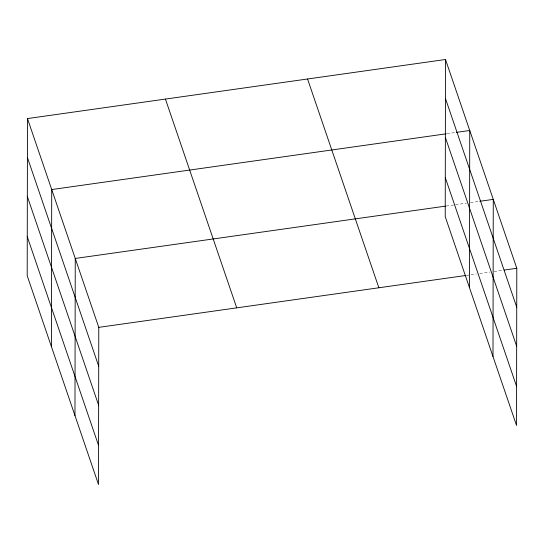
<?xml version="1.0" encoding="UTF-8"?>
<svg xmlns="http://www.w3.org/2000/svg" width="544" height="544" viewBox="0 0 544 544"><rect width="100%" height="100%" fill="white"/><g stroke="black" fill="none" stroke-linecap="round" stroke-linejoin="round"><path stroke-width="0.41" stroke-dasharray="2.72 2.04" d="M447.032 133.695L455.444 132.505M446.168 206.04L466.351 203.184M470.56 202.592L479.815 201.28M466.33 275.407L476.422 273.986M479.788 273.51L489.886 272.082M494.088 271.49L503.343 270.178"/><path stroke-width="0.82" d="M27.472 118.572L27.2 275.72L98.498 484.5L98.777 327.352L27.472 118.572L445.502 59.5L516.8 268.28L516.528 425.428L445.223 216.648L445.502 59.5M51.442 346.705L51.714 189.557L446.189 133.81M74.97 415.602L75.249 258.454L445.325 206.156M469.465 287.633L469.744 130.485L456.28 132.389M492.993 356.531L493.272 199.383L479.815 201.28M98.777 327.352L465.487 275.529M504.186 270.062L516.8 268.28M445.434 98.41L516.732 307.19M445.366 137.428L516.664 346.208M445.291 177.63L516.596 386.41M307.55 78.996L378.855 287.769M165.424 99.083L236.722 307.856M27.404 157.481L98.709 366.262M27.336 196.5L98.641 405.28M27.268 236.701L98.566 445.482"/></g></svg>
